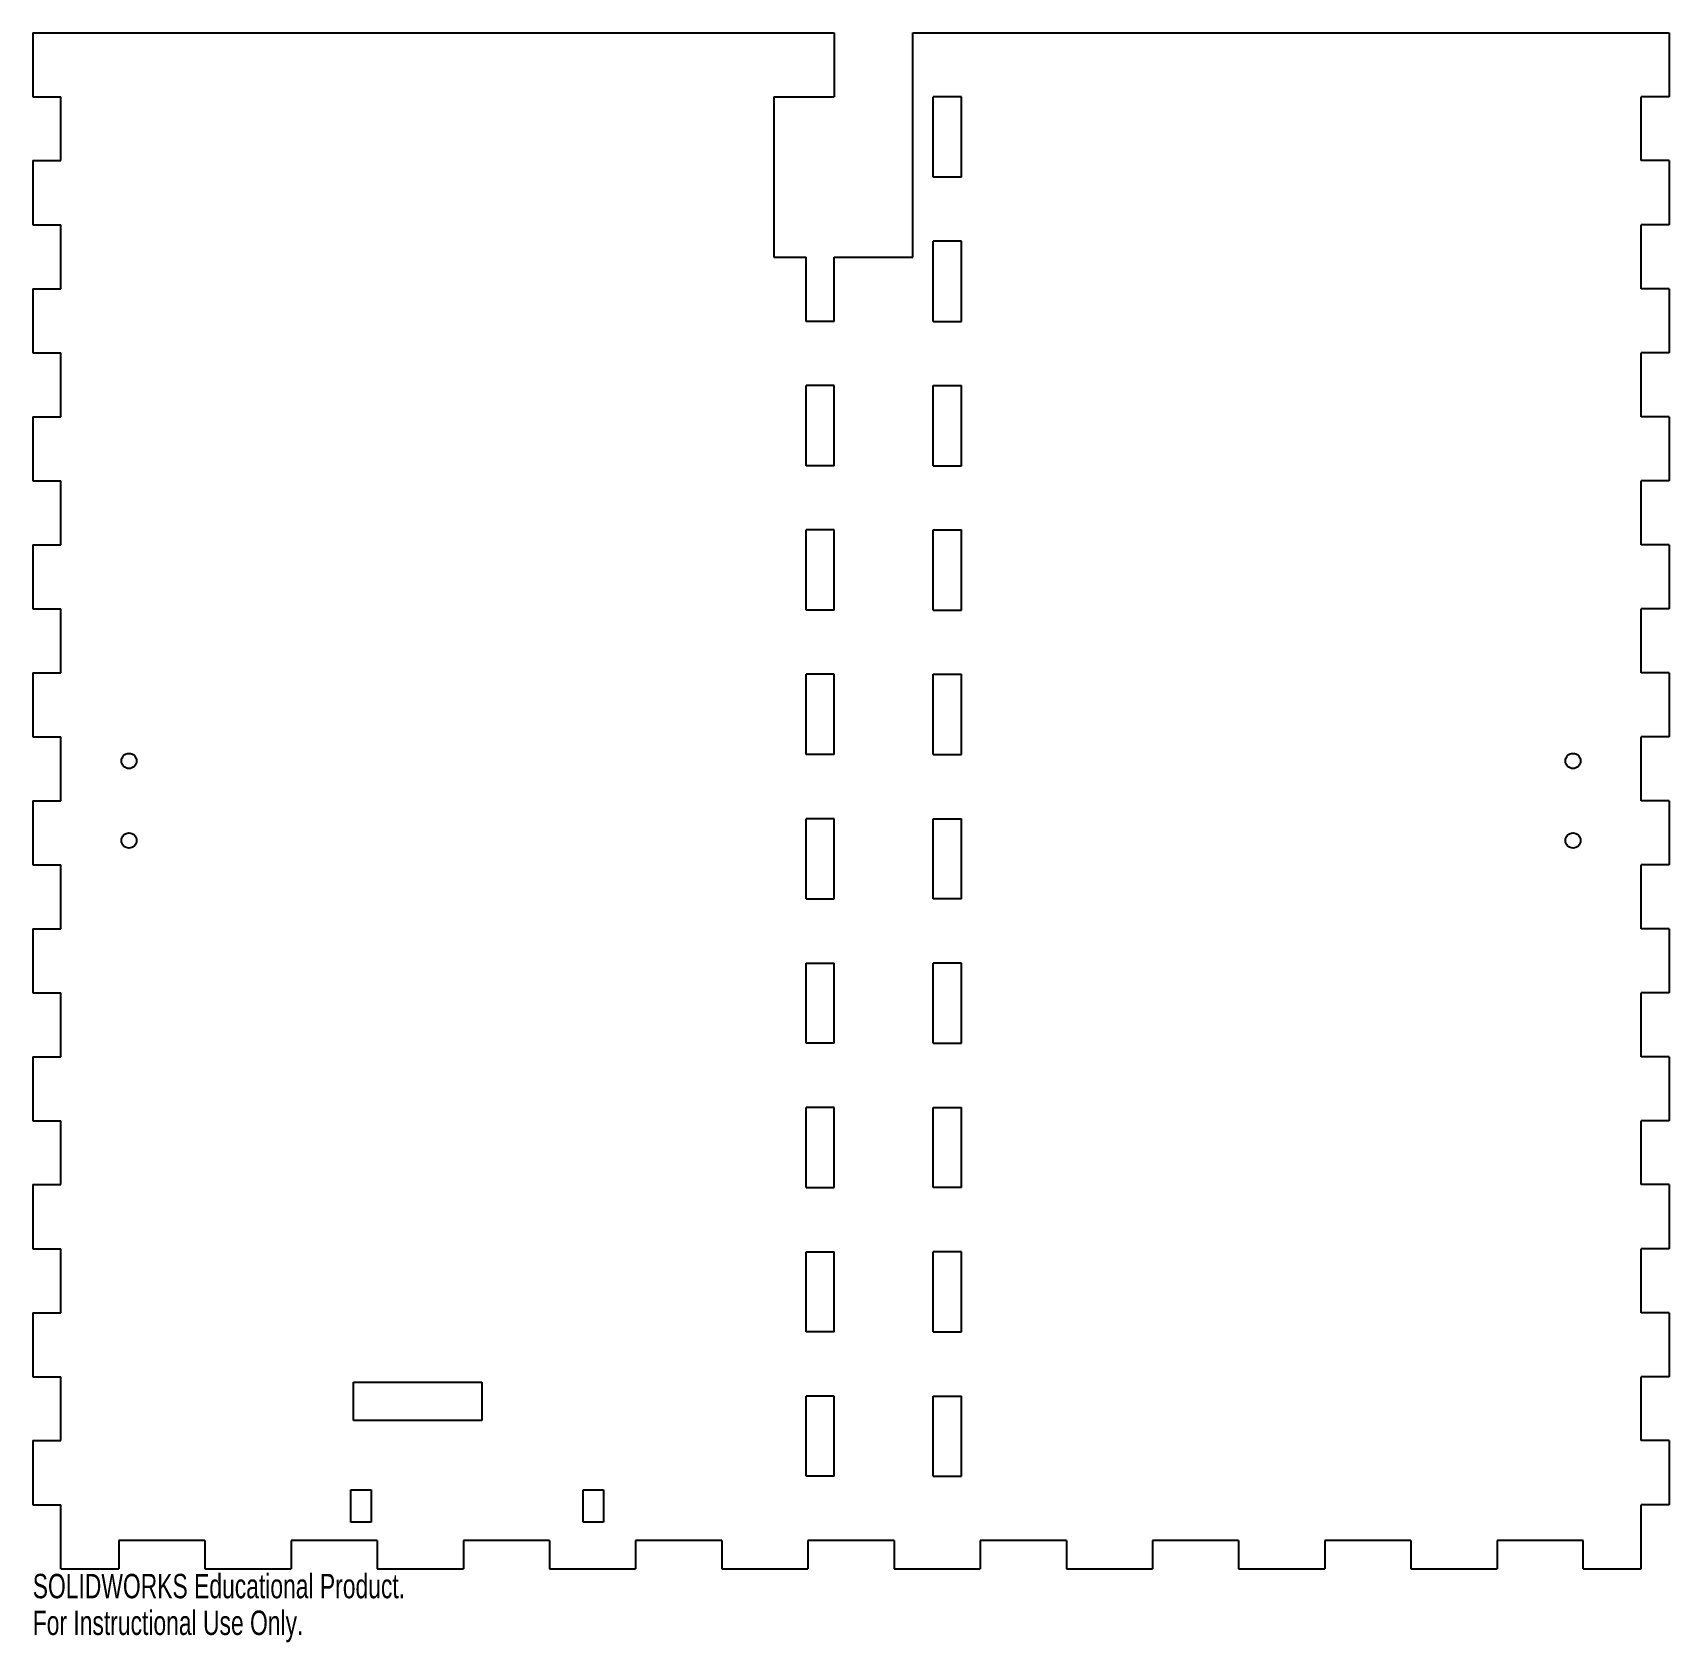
# Model space of a CAD drawing. Header units: inches. Extents: x -6.4 to 6.4, y -0.6 to 12.
import ezdxf

# ---------------------------------------------------------------- set-up
doc = ezdxf.new("R2010")
doc.units = ezdxf.units.IN
doc.header["$MEASUREMENT"] = 0
doc.styles.add('SLDTEXTSTYLE0', font='TXT', dxfattribs={"width": 0.7})

msp = doc.modelspace()

# ---------------------------------------------------------------- linework, layer by layer
at = {"color": 7, "linetype": 'Continuous', "lineweight": 25}
for p, q in [((-6.375, 11.97), (-6.375, 11.471)), ((-6.375, 11.97), (-0.13, 11.97)), ((-0.13, 11.97), (-0.13, 11.47)), ((0.483, 10.22), (0.483, 11.97)), ((0.483, 11.97), (6.375, 11.97)), ((6.375, 11.97), (6.375, 11.471)), ((-6.375, 11.471), (-6.155, 11.471)), ((-6.155, 10.973), (-6.155, 11.471)), ((-0.6, 11.47), (-0.13, 11.47)), ((-0.6, 11.47), (-0.6, 10.22)), ((0.86, 11.47), (0.64, 11.47)), ((0.64, 10.845), (0.64, 11.47)), ((0.86, 10.845), (0.86, 11.47)), ((6.375, 11.471), (6.155, 11.471)), ((6.155, 10.973), (6.155, 11.471)), ((-6.375, 10.973), (-6.375, 10.474)), ((-6.375, 10.973), (-6.155, 10.973)), ((6.375, 10.973), (6.155, 10.973)), ((6.375, 10.973), (6.375, 10.474)), ((0.86, 10.845), (0.64, 10.845)), ((-6.375, 10.474), (-6.155, 10.474)), ((-6.155, 9.975), (-6.155, 10.474)), ((6.375, 10.474), (6.155, 10.474)), ((6.155, 9.975), (6.155, 10.474)), ((0.64, 9.72), (0.64, 10.345)), ((0.86, 10.345), (0.64, 10.345)), ((0.86, 9.72), (0.86, 10.345)), ((-0.6, 10.22), (-0.35, 10.22)), ((-0.35, 9.72), (-0.35, 10.22)), ((-0.13, 9.72), (-0.13, 10.22)), ((-0.13, 10.22), (0.483, 10.22)), ((-6.375, 9.975), (-6.375, 9.476)), ((-6.375, 9.975), (-6.155, 9.975)), ((6.375, 9.975), (6.155, 9.975)), ((6.375, 9.975), (6.375, 9.476)), ((-0.13, 9.72), (-0.35, 9.72)), ((0.64, 9.72), (0.86, 9.72)), ((-6.375, 9.476), (-6.155, 9.476)), ((-6.155, 8.977), (-6.155, 9.476)), ((6.375, 9.476), (6.155, 9.476)), ((6.155, 8.977), (6.155, 9.476)), ((-0.13, 9.22), (-0.35, 9.22)), ((-0.35, 8.595), (-0.35, 9.22)), ((-0.13, 8.595), (-0.13, 9.22)), ((0.64, 8.595), (0.64, 9.22)), ((0.64, 9.22), (0.86, 9.22)), ((0.86, 8.595), (0.86, 9.22)), ((-6.375, 8.977), (-6.375, 8.479)), ((-6.375, 8.977), (-6.155, 8.977)), ((6.375, 8.977), (6.155, 8.977)), ((6.375, 8.977), (6.375, 8.479)), ((-0.13, 8.595), (-0.35, 8.595)), ((0.64, 8.595), (0.86, 8.595)), ((-6.375, 8.479), (-6.155, 8.479)), ((-6.155, 7.98), (-6.155, 8.479)), ((6.375, 8.479), (6.155, 8.479)), ((6.155, 7.98), (6.155, 8.479)), ((-0.13, 8.095), (-0.35, 8.095)), ((-0.35, 7.47), (-0.35, 8.095)), ((-0.13, 7.47), (-0.13, 8.095)), ((0.64, 7.47), (0.64, 8.095)), ((0.64, 8.095), (0.86, 8.095)), ((0.86, 7.47), (0.86, 8.095)), ((-6.375, 7.98), (-6.375, 7.481)), ((-6.375, 7.98), (-6.155, 7.98)), ((6.375, 7.98), (6.155, 7.98)), ((6.375, 7.98), (6.375, 7.481)), ((-6.375, 7.481), (-6.155, 7.481)), ((-6.155, 6.982), (-6.155, 7.481)), ((-0.13, 7.47), (-0.35, 7.47)), ((0.64, 7.47), (0.86, 7.47)), ((6.375, 7.481), (6.155, 7.481)), ((6.155, 6.982), (6.155, 7.481)), ((-6.375, 6.982), (-6.375, 6.484)), ((-6.375, 6.982), (-6.155, 6.982)), ((-0.13, 6.97), (-0.35, 6.97)), ((-0.35, 6.345), (-0.35, 6.97)), ((-0.13, 6.345), (-0.13, 6.97)), ((0.64, 6.345), (0.64, 6.97)), ((0.64, 6.97), (0.86, 6.97)), ((0.86, 6.345), (0.86, 6.97)), ((6.375, 6.982), (6.155, 6.982)), ((6.375, 6.982), (6.375, 6.484)), ((-6.375, 6.484), (-6.155, 6.484)), ((-6.155, 5.985), (-6.155, 6.484)), ((6.375, 6.484), (6.155, 6.484)), ((6.155, 5.985), (6.155, 6.484)), ((-0.13, 6.345), (-0.35, 6.345)), ((0.64, 6.345), (0.86, 6.345)), ((-6.375, 5.985), (-6.375, 5.486)), ((-6.375, 5.985), (-6.155, 5.985)), ((6.375, 5.985), (6.155, 5.985)), ((6.375, 5.985), (6.375, 5.486)), ((-0.13, 5.845), (-0.35, 5.845)), ((-0.35, 5.22), (-0.35, 5.845)), ((-0.13, 5.22), (-0.13, 5.845)), ((0.64, 5.845), (0.86, 5.845)), ((0.64, 5.22), (0.64, 5.845)), ((0.86, 5.22), (0.86, 5.845)), ((-6.375, 5.486), (-6.155, 5.486)), ((-6.155, 4.987), (-6.155, 5.486)), ((6.375, 5.486), (6.155, 5.486)), ((6.155, 4.987), (6.155, 5.486)), ((-0.35, 5.22), (-0.13, 5.22)), ((0.86, 5.22), (0.64, 5.22)), ((-6.375, 4.987), (-6.375, 4.489)), ((-6.375, 4.987), (-6.155, 4.987)), ((6.375, 4.987), (6.155, 4.987)), ((6.375, 4.987), (6.375, 4.489)), ((-0.35, 4.095), (-0.35, 4.72)), ((-0.35, 4.72), (-0.13, 4.72)), ((-0.13, 4.095), (-0.13, 4.72)), ((0.86, 4.72), (0.64, 4.72)), ((0.64, 4.095), (0.64, 4.72)), ((0.86, 4.095), (0.86, 4.72)), ((-6.375, 4.489), (-6.155, 4.489)), ((-6.155, 3.99), (-6.155, 4.489)), ((6.375, 4.489), (6.155, 4.489)), ((6.155, 3.99), (6.155, 4.489)), ((-0.13, 4.095), (-0.35, 4.095)), ((0.64, 4.095), (0.86, 4.095)), ((-6.375, 3.99), (-6.375, 3.491)), ((-6.375, 3.99), (-6.155, 3.99)), ((6.375, 3.99), (6.155, 3.99)), ((6.375, 3.99), (6.375, 3.491)), ((-0.13, 3.595), (-0.35, 3.595)), ((-0.35, 2.97), (-0.35, 3.595)), ((-0.13, 2.97), (-0.13, 3.595)), ((0.64, 3.595), (0.86, 3.595)), ((0.64, 2.97), (0.64, 3.595)), ((0.86, 2.97), (0.86, 3.595)), ((-6.375, 3.491), (-6.155, 3.491)), ((-6.155, 2.993), (-6.155, 3.491)), ((6.375, 3.491), (6.155, 3.491)), ((6.155, 2.993), (6.155, 3.491)), ((-6.375, 2.993), (-6.375, 2.494)), ((-6.375, 2.993), (-6.155, 2.993)), ((-0.35, 2.97), (-0.13, 2.97)), ((0.86, 2.97), (0.64, 2.97)), ((6.375, 2.993), (6.155, 2.993)), ((6.375, 2.993), (6.375, 2.494)), ((-6.375, 2.494), (-6.155, 2.494)), ((-6.155, 1.995), (-6.155, 2.494)), ((-0.35, 1.845), (-0.35, 2.47)), ((-0.35, 2.47), (-0.13, 2.47)), ((-0.13, 1.845), (-0.13, 2.47)), ((0.86, 2.47), (0.64, 2.47)), ((0.64, 1.845), (0.64, 2.47)), ((0.86, 1.845), (0.86, 2.47)), ((6.375, 2.494), (6.155, 2.494)), ((6.155, 1.995), (6.155, 2.494)), ((-6.375, 1.995), (-6.375, 1.496)), ((-6.375, 1.995), (-6.155, 1.995)), ((6.375, 1.995), (6.155, 1.995)), ((6.375, 1.995), (6.375, 1.496)), ((-0.13, 1.845), (-0.35, 1.845)), ((0.64, 1.845), (0.86, 1.845)), ((-6.375, 1.496), (-6.155, 1.496)), ((-6.155, 0.998), (-6.155, 1.496)), ((-3.875, 1.154), (-3.875, 1.454)), ((-3.875, 1.454), (-2.875, 1.454)), ((-2.875, 1.454), (-2.875, 1.154)), ((6.375, 1.496), (6.155, 1.496)), ((6.155, 0.998), (6.155, 1.496)), ((-0.13, 1.345), (-0.35, 1.345)), ((-0.35, 0.72), (-0.35, 1.345)), ((-0.13, 0.72), (-0.13, 1.345)), ((0.64, 0.72), (0.64, 1.345)), ((0.64, 1.345), (0.86, 1.345)), ((0.86, 0.72), (0.86, 1.345)), ((-2.875, 1.154), (-3.875, 1.154)), ((-6.375, 0.998), (-6.375, 0.499)), ((-6.375, 0.998), (-6.155, 0.998)), ((6.375, 0.998), (6.155, 0.998)), ((6.375, 0.998), (6.375, 0.499)), ((-0.13, 0.72), (-0.35, 0.72)), ((0.64, 0.72), (0.86, 0.72)), ((-3.897, 0.364), (-3.897, 0.614)), ((-3.897, 0.614), (-3.739, 0.614)), ((-3.739, 0.614), (-3.739, 0.364)), ((-2.086, 0.364), (-2.086, 0.614)), ((-2.086, 0.614), (-1.928, 0.614)), ((-1.928, 0.614), (-1.928, 0.364)), ((-6.375, 0.499), (-6.155, 0.499)), ((-6.155, 0), (-6.155, 0.499)), ((6.375, 0.499), (6.155, 0.499)), ((6.155, 0), (6.155, 0.499)), ((-3.739, 0.364), (-3.897, 0.364)), ((-1.928, 0.364), (-2.086, 0.364)), ((-5.033, 0.22), (-5.704, 0.22)), ((-5.704, 0.22), (-5.704, 0)), ((-5.033, 0.22), (-5.033, 0)), ((-3.691, 0.22), (-4.362, 0.22)), ((-4.362, 0.22), (-4.362, 0)), ((-3.691, 0.22), (-3.691, 0)), ((-2.349, 0.22), (-3.02, 0.22)), ((-3.02, 0.22), (-3.02, 0)), ((-2.349, 0.22), (-2.349, 0)), ((-1.007, 0.22), (-1.678, 0.22)), ((-1.678, 0.22), (-1.678, 0)), ((-1.007, 0.22), (-1.007, 0)), ((0.336, 0.22), (-0.336, 0.22)), ((-0.336, 0.22), (-0.336, 0)), ((0.336, 0.22), (0.336, 0)), ((1.678, 0.22), (1.007, 0.22)), ((1.007, 0.22), (1.007, 0)), ((1.678, 0.22), (1.678, 0)), ((3.02, 0.22), (2.349, 0.22)), ((2.349, 0.22), (2.349, 0)), ((3.02, 0.22), (3.02, 0)), ((4.362, 0.22), (3.691, 0.22)), ((3.691, 0.22), (3.691, 0)), ((4.362, 0.22), (4.362, 0)), ((5.704, 0.22), (5.033, 0.22)), ((5.033, 0.22), (5.033, 0)), ((5.704, 0), (5.704, 0.22)), ((-6.155, 0), (-5.704, 0)), ((-5.033, 0), (-4.362, 0)), ((-3.691, 0), (-3.02, 0)), ((-2.349, 0), (-1.678, 0)), ((-1.007, 0), (-0.336, 0)), ((0.336, 0), (1.007, 0)), ((1.678, 0), (2.349, 0)), ((3.02, 0), (3.691, 0)), ((4.362, 0), (5.033, 0)), ((5.704, 0), (6.155, 0))]:
    msp.add_line(p, q, dxfattribs=at)
for centre in [(-5.625, 6.295), (5.625, 6.295), (-5.625, 5.675), (5.625, 5.675)]:
    msp.add_circle(centre, 0.0591, dxfattribs=at)

# ---------------------------------------------------------------- texts
at = {"color": 7, "linetype": 'Continuous', "char_height": 0.1903, "attachment_point": 1, "style": 'SLDTEXTSTYLE0'}
for s, insert in [('SOLIDWORKS Educational Product.', (-6.375, -0.04)), ('For Instructional Use Only.', (-6.375, -0.326))]:
    msp.add_mtext(s, dxfattribs=dict(at, insert=insert))

doc.saveas('drawing.dxf')
